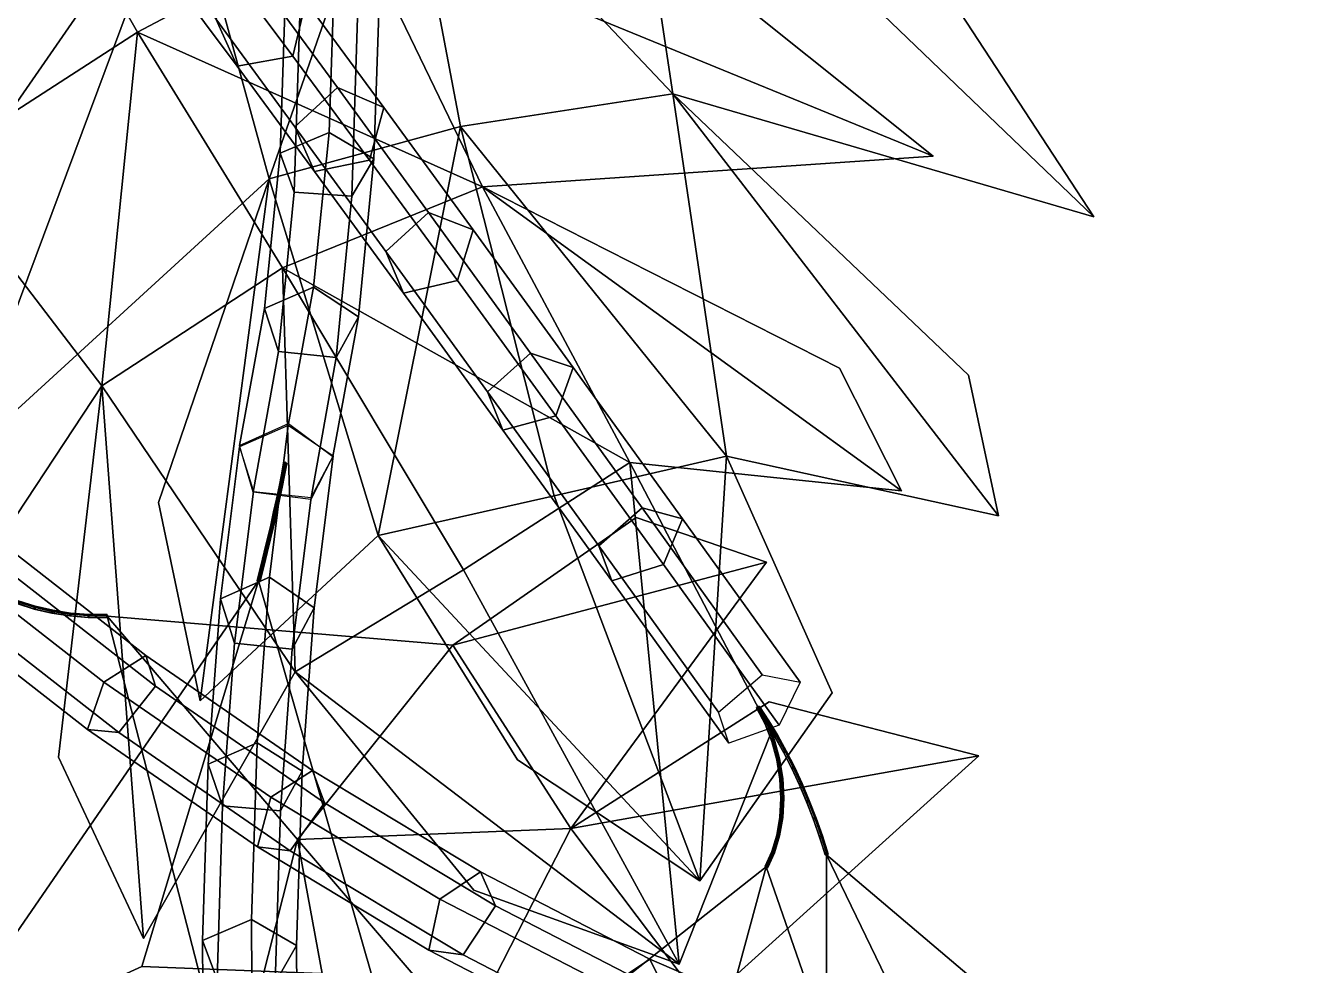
# Model space of a CAD drawing. Header units: metres. Extents: x -349 to 464, y -383 to 362.
# Drawn here: x 351.74 to 382.08, y -159.02 to -136.69 of the extents above; entities that cross this region are included whole.
import ezdxf

# ---------------------------------------------------------------- set-up
doc = ezdxf.new("R2010")
doc.units = ezdxf.units.M

msp = doc.modelspace()

# ---------------------------------------------------------------- linework, layer by layer
at = {"layer": 'Breeder_Leaf', "color": 3}
for points in [[(350.0587, -129.2857, 160.4339), (354.3966, -136.8527, 155.8267), (349.5255, -139.9894, 155.5847)], [(350.0587, -129.2857, 160.4339), (349.5255, -139.9894, 155.5847), (354.3966, -136.8527, 155.8267)], [(359.5154, -134.1429, 156.0018), (354.3966, -136.8527, 155.8267), (350.0587, -129.2857, 160.4339)], [(359.5154, -134.1429, 156.0018), (350.0587, -129.2857, 160.4339), (354.3966, -136.8527, 155.8267)], [(365.9442, -130.5133, 316.8388), (367.1134, -138.3119, 317.3429), (360.6255, -131.4484, 318.9397)], [(365.9442, -130.5133, 316.8388), (360.6255, -131.4484, 318.9397), (367.1134, -138.3119, 317.3429)], [(365.9442, -130.5133, 316.8388), (377.1165, -141.2342, 314.4546), (367.1134, -138.3119, 317.3429)], [(365.9442, -130.5133, 316.8388), (367.1134, -138.3119, 317.3429), (377.1165, -141.2342, 314.4546)], [(365.9442, -130.5133, 316.8388), (372.7312, -134.5191, 314.4859), (377.1165, -141.2342, 314.4546)], [(365.9442, -130.5133, 316.8388), (377.1165, -141.2342, 314.4546), (372.7312, -134.5191, 314.4859)], [(360.6255, -131.4484, 318.9397), (357.5244, -140.3341, 320.4009), (355.4677, -132.8258, 321.2033)], [(360.6255, -131.4484, 318.9397), (355.4677, -132.8258, 321.2033), (357.5244, -140.3341, 320.4009)], [(360.6255, -131.4484, 318.9397), (362.0732, -139.0898, 318.3771), (357.5244, -140.3341, 320.4009)], [(360.6255, -131.4484, 318.9397), (357.5244, -140.3341, 320.4009), (362.0732, -139.0898, 318.3771)], [(367.1134, -138.3119, 317.3429), (362.0732, -139.0898, 318.3771), (360.6255, -131.4484, 318.9397)], [(367.1134, -138.3119, 317.3429), (360.6255, -131.4484, 318.9397), (362.0732, -139.0898, 318.3771)], [(357.5244, -140.3341, 320.4009), (350.1469, -147.077, 324.5957), (355.4677, -132.8258, 321.2033)], [(357.5244, -140.3341, 320.4009), (355.4677, -132.8258, 321.2033), (350.1469, -147.077, 324.5957)], [(350.1469, -147.077, 324.5957), (350.9659, -139.3215, 323.5347), (355.4677, -132.8258, 321.2033)], [(350.1469, -147.077, 324.5957), (355.4677, -132.8258, 321.2033), (350.9659, -139.3215, 323.5347)], [(359.5154, -134.1429, 156.0018), (362.5953, -140.5215, 152.4994), (354.3966, -136.8527, 155.8267)], [(359.5154, -134.1429, 156.0018), (354.3966, -136.8527, 155.8267), (362.5953, -140.5215, 152.4994)], [(359.5154, -134.1429, 156.0018), (373.3011, -139.7937, 151.1577), (362.5953, -140.5215, 152.4994)], [(359.5154, -134.1429, 156.0018), (362.5953, -140.5215, 152.4994), (373.3011, -139.7937, 151.1577)], [(359.5154, -134.1429, 156.0018), (367.3559, -135.0407, 153.685), (373.3011, -139.7937, 151.1577)], [(359.5154, -134.1429, 156.0018), (373.3011, -139.7937, 151.1577), (367.3559, -135.0407, 153.685)], [(354.3966, -136.8527, 155.8267), (353.5486, -145.2516, 151.4167), (349.5255, -139.9894, 155.5847)], [(354.3966, -136.8527, 155.8267), (349.5255, -139.9894, 155.5847), (353.5486, -145.2516, 151.4167)], [(354.3966, -136.8527, 155.8267), (357.8403, -142.4457, 151.624), (353.5486, -145.2516, 151.4167)], [(354.3966, -136.8527, 155.8267), (353.5486, -145.2516, 151.4167), (357.8403, -142.4457, 151.624)], [(362.5953, -140.5215, 152.4994), (357.8403, -142.4457, 151.624), (354.3966, -136.8527, 155.8267)], [(362.5953, -140.5215, 152.4994), (354.3966, -136.8527, 155.8267), (357.8403, -142.4457, 151.624)], [(367.1134, -138.3119, 317.3429), (368.3936, -146.9207, 317.059), (362.0732, -139.0898, 318.3771)], [(367.1134, -138.3119, 317.3429), (362.0732, -139.0898, 318.3771), (368.3936, -146.9207, 317.059)], [(367.1134, -138.3119, 317.3429), (374.8539, -148.3404, 317.7919), (368.3936, -146.9207, 317.059)], [(367.1134, -138.3119, 317.3429), (368.3936, -146.9207, 317.059), (374.8539, -148.3404, 317.7919)], [(367.1134, -138.3119, 317.3429), (374.1411, -144.9996, 317.2148), (374.8539, -148.3404, 317.7919)], [(367.1134, -138.3119, 317.3429), (374.8539, -148.3404, 317.7919), (374.1411, -144.9996, 317.2148)], [(362.0732, -139.0898, 318.3771), (360.1131, -148.8017, 321.0373), (357.5244, -140.3341, 320.4009)], [(362.0732, -139.0898, 318.3771), (357.5244, -140.3341, 320.4009), (360.1131, -148.8017, 321.0373)], [(362.0732, -139.0898, 318.3771), (364.2947, -147.8642, 319.1515), (360.1131, -148.8017, 321.0373)], [(362.0732, -139.0898, 318.3771), (360.1131, -148.8017, 321.0373), (364.2947, -147.8642, 319.1515)], [(368.3936, -146.9207, 317.059), (364.2947, -147.8642, 319.1515), (362.0732, -139.0898, 318.3771)], [(368.3936, -146.9207, 317.059), (362.0732, -139.0898, 318.3771), (364.2947, -147.8642, 319.1515)], [(353.5486, -145.2516, 151.4167), (347.6974, -154.1187, 149.265), (349.5255, -139.9894, 155.5847)], [(353.5486, -145.2516, 151.4167), (349.5255, -139.9894, 155.5847), (347.6974, -154.1187, 149.265)], [(355.8878, -152.7339, 325.4926), (354.896, -148.0217, 324.3474), (357.5244, -140.3341, 320.4009)], [(355.8878, -152.7339, 325.4926), (357.5244, -140.3341, 320.4009), (354.896, -148.0217, 324.3474)], [(360.1131, -148.8017, 321.0373), (355.8878, -152.7339, 325.4926), (357.5244, -140.3341, 320.4009)], [(360.1131, -148.8017, 321.0373), (357.5244, -140.3341, 320.4009), (355.8878, -152.7339, 325.4926)], [(362.5953, -140.5215, 152.4994), (366.0941, -147.0749, 147.956), (357.8403, -142.4457, 151.624)], [(362.5953, -140.5215, 152.4994), (357.8403, -142.4457, 151.624), (366.0941, -147.0749, 147.956)], [(362.5953, -140.5215, 152.4994), (372.55, -147.7432, 149.4269), (366.0941, -147.0749, 147.956)], [(362.5953, -140.5215, 152.4994), (366.0941, -147.0749, 147.956), (372.55, -147.7432, 149.4269)], [(362.5953, -140.5215, 152.4994), (371.0746, -144.8298, 150.5834), (372.55, -147.7432, 149.4269)], [(362.5953, -140.5215, 152.4994), (372.55, -147.7432, 149.4269), (371.0746, -144.8298, 150.5834)], [(357.8403, -142.4457, 151.624), (358.1435, -152.0464, 148.0219), (353.5486, -145.2516, 151.4167)], [(357.8403, -142.4457, 151.624), (353.5486, -145.2516, 151.4167), (358.1435, -152.0464, 148.0219)], [(366.0941, -147.0749, 147.956), (362.1458, -149.6175, 148.0808), (357.8403, -142.4457, 151.624)], [(366.0941, -147.0749, 147.956), (357.8403, -142.4457, 151.624), (362.1458, -149.6175, 148.0808)], [(357.8403, -142.4457, 151.624), (362.1458, -149.6175, 148.0808), (358.1435, -152.0464, 148.0219)], [(357.8403, -142.4457, 151.624), (358.1435, -152.0464, 148.0219), (362.1458, -149.6175, 148.0808)], [(354.5446, -158.3765, 148.3992), (352.5195, -154.0724, 149.768), (353.5486, -145.2516, 151.4167)], [(354.5446, -158.3765, 148.3992), (353.5486, -145.2516, 151.4167), (352.5195, -154.0724, 149.768)], [(358.1435, -152.0464, 148.0219), (354.5446, -158.3765, 148.3992), (353.5486, -145.2516, 151.4167)], [(358.1435, -152.0464, 148.0219), (353.5486, -145.2516, 151.4167), (354.5446, -158.3765, 148.3992)], [(366.0941, -147.0749, 147.956), (367.2715, -158.9894, 147.5241), (362.1458, -149.6175, 148.0808)], [(366.0941, -147.0749, 147.956), (362.1458, -149.6175, 148.0808), (367.2715, -158.9894, 147.5241)], [(368.3936, -146.9207, 317.059), (367.7581, -157.0038, 323.4975), (364.2947, -147.8642, 319.1515)], [(368.3936, -146.9207, 317.059), (364.2947, -147.8642, 319.1515), (367.7581, -157.0038, 323.4975)], [(366.0941, -147.0749, 147.956), (369.4546, -153.4871, 148.6696), (367.2715, -158.9894, 147.5241)], [(366.0941, -147.0749, 147.956), (367.2715, -158.9894, 147.5241), (369.4546, -153.4871, 148.6696)], [(368.3936, -146.9207, 317.059), (370.9022, -152.5457, 320.9299), (367.7581, -157.0038, 323.4975)], [(368.3936, -146.9207, 317.059), (367.7581, -157.0038, 323.4975), (370.9022, -152.5457, 320.9299)], [(364.2947, -147.8642, 319.1515), (367.7581, -157.0038, 323.4975), (360.1131, -148.8017, 321.0373)], [(364.2947, -147.8642, 319.1515), (360.1131, -148.8017, 321.0373), (367.7581, -157.0038, 323.4975)], [(361.8927, -151.4109, 393.6962), (366.2492, -148.3775, 388.8284), (369.3455, -149.4422, 382.9076)], [(361.8927, -151.4109, 393.6962), (369.3455, -149.4422, 382.9076), (366.2492, -148.3775, 388.8284)], [(367.7581, -157.0038, 323.4975), (363.4266, -154.1304, 323.395), (360.1131, -148.8017, 321.0373)], [(367.7581, -157.0038, 323.4975), (360.1131, -148.8017, 321.0373), (363.4266, -154.1304, 323.395)], [(361.8927, -151.4109, 393.6962), (369.3455, -149.4422, 382.9076), (364.6937, -155.7612, 385.8915)], [(361.8927, -151.4109, 393.6962), (364.6937, -155.7612, 385.8915), (369.3455, -149.4422, 382.9076)], [(362.1458, -149.6175, 148.0808), (367.2715, -158.9894, 147.5241), (358.1435, -152.0464, 148.0219)], [(362.1458, -149.6175, 148.0808), (358.1435, -152.0464, 148.0219), (367.2715, -158.9894, 147.5241)], [(357.2766, -149.8851, 290.372), (354.4991, -159.0443, 282.0189), (349.3511, -161.3865, 285.3964)], [(357.2766, -149.8851, 290.372), (349.3511, -161.3865, 285.3964), (354.4991, -159.0443, 282.0189)], [(359.9631, -159.2577, 279.201), (354.4991, -159.0443, 282.0189), (357.2766, -149.8851, 290.372)], [(359.9631, -159.2577, 279.201), (357.2766, -149.8851, 290.372), (354.4991, -159.0443, 282.0189)], [(361.8927, -151.4109, 393.6962), (358.2028, -156.0275, 395.4028), (353.6752, -150.7187, 406.0188)], [(361.8927, -151.4109, 393.6962), (353.6752, -150.7187, 406.0188), (358.2028, -156.0275, 395.4028)], [(353.6752, -150.7187, 406.0188), (358.2028, -156.0275, 395.4028), (356.6429, -162.1953, 397.1117)], [(353.6752, -150.7187, 406.0188), (356.6429, -162.1953, 397.1117), (358.2028, -156.0275, 395.4028)], [(361.8927, -151.4109, 393.6962), (364.6937, -155.7612, 385.8915), (358.2028, -156.0275, 395.4028)], [(361.8927, -151.4109, 393.6962), (358.2028, -156.0275, 395.4028), (364.6937, -155.7612, 385.8915)], [(367.2715, -158.9894, 147.5241), (362.3933, -157.2285, 147.8862), (358.1435, -152.0464, 148.0219)], [(367.2715, -158.9894, 147.5241), (358.1435, -152.0464, 148.0219), (362.3933, -157.2285, 147.8862)], [(364.6937, -155.7612, 385.8915), (369.4044, -152.7548, 379.8568), (374.3899, -154.0391, 373.707)], [(364.6937, -155.7612, 385.8915), (374.3899, -154.0391, 373.707), (369.4044, -152.7548, 379.8568)], [(364.6937, -155.7612, 385.8915), (374.3899, -154.0391, 373.707), (367.8481, -159.9431, 379.9754)], [(364.6937, -155.7612, 385.8915), (367.8481, -159.9431, 379.9754), (374.3899, -154.0391, 373.707)], [(364.6937, -155.7612, 385.8915), (362.1851, -160.6739, 387.6661), (358.2028, -156.0275, 395.4028)], [(364.6937, -155.7612, 385.8915), (358.2028, -156.0275, 395.4028), (362.1851, -160.6739, 387.6661)], [(364.6937, -155.7612, 385.8915), (367.8481, -159.9431, 379.9754), (362.1851, -160.6739, 387.6661)], [(364.6937, -155.7612, 385.8915), (362.1851, -160.6739, 387.6661), (367.8481, -159.9431, 379.9754)], [(358.2028, -156.0275, 395.4028), (360.0079, -165.8353, 389.1644), (356.6429, -162.1953, 397.1117)], [(358.2028, -156.0275, 395.4028), (356.6429, -162.1953, 397.1117), (360.0079, -165.8353, 389.1644)], [(358.2028, -156.0275, 395.4028), (362.1851, -160.6739, 387.6661), (360.0079, -165.8353, 389.1644)], [(358.2028, -156.0275, 395.4028), (360.0079, -165.8353, 389.1644), (362.1851, -160.6739, 387.6661)], [(370.7701, -156.3867, 79.3538), (376.2766, -167.783, 78.2653), (370.7577, -171.2141, 79.3443)], [(370.7701, -156.3867, 79.3538), (370.7577, -171.2141, 79.3443), (376.2766, -167.783, 78.2653)], [(382.0763, -165.979, 79.2399), (376.2766, -167.783, 78.2653), (370.7701, -156.3867, 79.3538)], [(382.0763, -165.979, 79.2399), (370.7701, -156.3867, 79.3538), (376.2766, -167.783, 78.2653)], [(369.3385, -156.6779, 81.3056), (366.9721, -165.3768, 90.2562), (360.7792, -163.4217, 91.3612)], [(369.3385, -156.6779, 81.3056), (360.7792, -163.4217, 91.3612), (366.9721, -165.3768, 90.2562)], [(372.8115, -166.6852, 91.681), (366.9721, -165.3768, 90.2562), (369.3385, -156.6779, 81.3056)], [(372.8115, -166.6852, 91.681), (369.3385, -156.6779, 81.3056), (366.9721, -165.3768, 90.2562)]]:
    msp.add_3dface(points, dxfattribs=at)
at = {"layer": 'Breeder_Petiole', "color": 3}
for points in [[(356.8416, -134.0313, 106.0508), (358.401, -136.124, 100.9858), (358.0885, -137.4191, 101.4253), (356.551, -135.3598, 106.395)], [(355.2111, -135.5717, 106.1443), (356.7652, -137.6562, 101.1157), (356.2581, -136.5334, 100.495), (354.6723, -134.4006, 105.6531)], [(357.9218, -135.6364, 305.9472), (357.7849, -139.7222, 302.0772), (358.9511, -139.236, 301.5233), (359.0899, -135.1695, 305.3808)], [(359.0899, -135.1695, 305.3808), (358.9511, -139.236, 301.5233), (360.0161, -139.8571, 302.1424), (360.1529, -135.6959, 306.0852)], [(356.551, -135.3598, 106.395), (358.0885, -137.4191, 101.4253), (356.7652, -137.6562, 101.1157), (355.2111, -135.5717, 106.1443)], [(356.2581, -136.5334, 100.495), (358.1399, -139.0956, 95.6407), (359.1496, -138.161, 95.5394), (357.2632, -135.5918, 100.4152)], [(357.2632, -135.5918, 100.4152), (359.1496, -138.161, 95.5394), (360.251, -138.6385, 96.2192), (358.401, -136.124, 100.9858)], [(358.252, -136.4556, 307.0069), (358.1183, -140.6483, 303.0439), (357.7849, -139.7222, 302.0772), (357.9218, -135.6364, 305.9472)], [(360.1529, -135.6959, 306.0852), (360.0161, -139.8571, 302.1424), (359.4936, -140.7431, 303.0964), (359.6272, -136.5027, 307.1053)], [(358.401, -136.124, 100.9858), (360.251, -138.6385, 96.2192), (359.9111, -139.8922, 96.7492), (358.0885, -137.4191, 101.4253)], [(359.6272, -136.5027, 307.1053), (359.4936, -140.7431, 303.0964), (358.1183, -140.6483, 303.0439), (358.252, -136.4556, 307.0069)], [(356.7652, -137.6562, 101.1157), (358.6078, -140.1594, 96.3842), (358.1399, -139.0956, 95.6407), (356.2581, -136.5334, 100.495)], [(358.0885, -137.4191, 101.4253), (359.9111, -139.8922, 96.7492), (358.6078, -140.1594, 96.3842), (356.7652, -137.6562, 101.1157)], [(358.1399, -139.0956, 95.6407), (360.2987, -142.0587, 91.143), (361.3142, -141.1329, 91.02113), (359.1496, -138.161, 95.5394)], [(359.1496, -138.161, 95.5394), (361.3142, -141.1329, 91.02113), (362.3731, -141.5465, 91.8027), (360.251, -138.6385, 96.2192)], [(360.251, -138.6385, 96.2192), (362.3731, -141.5465, 91.8027), (362.0006, -142.7512, 92.4176), (359.9111, -139.8922, 96.7492)], [(357.7849, -139.7222, 302.0772), (357.4184, -143.4122, 297.8418), (358.5836, -142.9079, 297.3022), (358.9511, -139.236, 301.5233)], [(358.6078, -140.1594, 96.3842), (360.7205, -143.0531, 92.00121), (360.2987, -142.0587, 91.143), (358.1399, -139.0956, 95.6407)], [(358.9511, -139.236, 301.5233), (358.5836, -142.9079, 297.3022), (359.6454, -143.6151, 297.8275), (360.0161, -139.8571, 302.1424)], [(358.1183, -140.6483, 303.0439), (357.7491, -144.4358, 298.7056), (357.4184, -143.4122, 297.8418), (357.7849, -139.7222, 302.0772)], [(359.9111, -139.8922, 96.7492), (362.0006, -142.7512, 92.4176), (360.7205, -143.0531, 92.00121), (358.6078, -140.1594, 96.3842)], [(360.0161, -139.8571, 302.1424), (359.6454, -143.6151, 297.8275), (359.1218, -144.5737, 298.7079), (359.4936, -140.7431, 303.0964)], [(359.4936, -140.7431, 303.0964), (359.1218, -144.5737, 298.7079), (357.7491, -144.4358, 298.7056), (358.1183, -140.6483, 303.0439)], [(360.2987, -142.0587, 91.143), (362.7125, -145.3895, 87.05051), (363.735, -144.4742, 86.9092), (361.3142, -141.1329, 91.02113)], [(361.3142, -141.1329, 91.02113), (363.735, -144.4742, 86.9092), (364.7455, -144.8157, 87.7841), (362.3731, -141.5465, 91.8027)], [(362.3731, -141.5465, 91.8027), (364.7455, -144.8157, 87.7841), (364.3355, -145.9644, 88.4773), (362.0006, -142.7512, 92.4176)], [(360.7205, -143.0531, 92.00121), (363.0815, -146.3053, 88.0141), (362.7125, -145.3895, 87.05051), (360.2987, -142.0587, 91.143)], [(362.0006, -142.7512, 92.4176), (364.3355, -145.9644, 88.4773), (363.0815, -146.3053, 88.0141), (360.7205, -143.0531, 92.00121)], [(357.4184, -143.4122, 297.8418), (356.8248, -146.6669, 293.2873), (357.9899, -146.1459, 292.7636), (358.5836, -142.9079, 297.3022)], [(358.5836, -142.9079, 297.3022), (357.9899, -146.1459, 292.7636), (359.0432, -146.9296, 293.1873), (359.6454, -143.6151, 297.8275)], [(357.7491, -144.4358, 298.7056), (357.1471, -147.7775, 294.0395), (356.8248, -146.6669, 293.2873), (357.4184, -143.4122, 297.8418)], [(359.6454, -143.6151, 297.8275), (359.0432, -146.9296, 293.1873), (358.5144, -147.9533, 293.9878), (359.1218, -144.5737, 298.7079)], [(359.1218, -144.5737, 298.7079), (358.5144, -147.9533, 293.9878), (357.1471, -147.7775, 294.0395), (357.7491, -144.4358, 298.7056)], [(362.7125, -145.3895, 87.05051), (365.3564, -149.0512, 83.4074), (366.3869, -148.1479, 83.2481), (363.735, -144.4742, 86.9092)], [(363.735, -144.4742, 86.9092), (366.3869, -148.1479, 83.2481), (367.3438, -148.4097, 84.2068), (364.7455, -144.8157, 87.7841)], [(364.7455, -144.8157, 87.7841), (367.3438, -148.4097, 84.2068), (366.892, -149.496, 84.9709), (364.3355, -145.9644, 88.4773)], [(363.0815, -146.3053, 88.0141), (365.6667, -149.8796, 84.466), (365.3564, -149.0512, 83.4074), (362.7125, -145.3895, 87.05051)], [(356.8189, -146.7028, 293.2424), (356.3731, -150.3075, 288.8289), (357.536, -149.7945, 288.2924), (357.9818, -146.1898, 292.706)], [(357.9818, -146.1898, 292.706), (357.536, -149.7945, 288.2924), (358.5981, -150.526, 288.7825), (359.0439, -146.9213, 293.196)], [(364.3355, -145.9644, 88.4773), (366.892, -149.496, 84.9709), (365.6667, -149.8796, 84.466), (363.0815, -146.3053, 88.0141)], [(357.1515, -147.7561, 294.069), (356.7056, -151.3608, 289.6555), (356.3731, -150.3075, 288.8289), (356.8189, -146.7028, 293.2424)], [(357.8712, -147.0817, 293.4481), (357.818, -147.3608, 293.0761), (357.8577, -147.3436, 293.0575), (357.9111, -147.0643, 293.4293)], [(357.8823, -147.1193, 293.4747), (357.8291, -147.3981, 293.1026), (357.818, -147.3608, 293.0761), (357.8712, -147.0817, 293.4481)], [(357.9293, -147.1255, 293.4726), (357.8757, -147.4043, 293.1005), (357.8291, -147.3981, 293.1026), (357.8823, -147.1193, 293.4747)], [(357.9111, -147.0643, 293.4293), (357.8577, -147.3436, 293.0575), (357.8936, -147.3701, 293.0723), (357.9474, -147.091, 293.4442)], [(357.9474, -147.091, 293.4442), (357.8936, -147.3701, 293.0723), (357.8757, -147.4043, 293.1005), (357.9293, -147.1255, 293.4726)], [(359.0439, -146.9213, 293.196), (358.5981, -150.526, 288.7825), (358.0772, -151.5085, 289.6376), (358.523, -147.9039, 294.0512)], [(357.818, -147.3608, 293.0761), (357.7606, -147.648, 292.7111), (357.7998, -147.6315, 292.6919), (357.8577, -147.3436, 293.0575)], [(357.8291, -147.3981, 293.1026), (357.7717, -147.6845, 292.7381), (357.7606, -147.648, 292.7111), (357.818, -147.3608, 293.0761)], [(357.8757, -147.4043, 293.1005), (357.8179, -147.6909, 292.7357), (357.7717, -147.6845, 292.7381), (357.8291, -147.3981, 293.1026)], [(357.8577, -147.3436, 293.0575), (357.7998, -147.6315, 292.6919), (357.8356, -147.6576, 292.7068), (357.8936, -147.3701, 293.0723)], [(357.8936, -147.3701, 293.0723), (357.8356, -147.6576, 292.7068), (357.8179, -147.6909, 292.7357), (357.8757, -147.4043, 293.1005)], [(357.7606, -147.648, 292.7111), (357.6989, -147.9432, 292.3532), (357.7377, -147.9274, 292.3334), (357.7998, -147.6315, 292.6919)], [(357.7717, -147.6845, 292.7381), (357.7101, -147.9789, 292.3806), (357.6989, -147.9432, 292.3532), (357.7606, -147.648, 292.7111)], [(357.8179, -147.6909, 292.7357), (357.7559, -147.9854, 292.3781), (357.7101, -147.9789, 292.3806), (357.7717, -147.6845, 292.7381)], [(357.7998, -147.6315, 292.6919), (357.7377, -147.9274, 292.3334), (357.7733, -147.9531, 292.3484), (357.8356, -147.6576, 292.7068)], [(357.8356, -147.6576, 292.7068), (357.7733, -147.9531, 292.3484), (357.7559, -147.9854, 292.3781), (357.8179, -147.6909, 292.7357)], [(358.523, -147.9039, 294.0512), (358.0772, -151.5085, 289.6376), (356.7056, -151.3608, 289.6555), (357.1515, -147.7561, 294.069)], [(357.6989, -147.9432, 292.3532), (357.633, -148.2462, 292.0026), (357.6714, -148.2311, 291.9822), (357.7377, -147.9274, 292.3334)], [(357.7101, -147.9789, 292.3806), (357.6442, -148.281, 292.0305), (357.633, -148.2462, 292.0026), (357.6989, -147.9432, 292.3532)], [(357.7559, -147.9854, 292.3781), (357.6897, -148.2877, 292.0277), (357.6442, -148.281, 292.0305), (357.7101, -147.9789, 292.3806)], [(357.7377, -147.9274, 292.3334), (357.6714, -148.2311, 291.9822), (357.7067, -148.2564, 291.9974), (357.7733, -147.9531, 292.3484)], [(357.7733, -147.9531, 292.3484), (357.7067, -148.2564, 291.9974), (357.6897, -148.2877, 292.0277), (357.7559, -147.9854, 292.3781)], [(357.633, -148.2462, 292.0026), (357.563, -148.5568, 291.6595), (357.6009, -148.5424, 291.6387), (357.6714, -148.2311, 291.9822)], [(357.6442, -148.281, 292.0305), (357.5742, -148.5907, 291.6879), (357.563, -148.5568, 291.6595), (357.633, -148.2462, 292.0026)], [(357.6897, -148.2877, 292.0277), (357.6192, -148.5976, 291.6849), (357.5742, -148.5907, 291.6879), (357.6442, -148.281, 292.0305)], [(357.6714, -148.2311, 291.9822), (357.6009, -148.5424, 291.6387), (357.636, -148.5673, 291.654), (357.7067, -148.2564, 291.9974)], [(357.7067, -148.2564, 291.9974), (357.636, -148.5673, 291.654), (357.6192, -148.5976, 291.6849), (357.6897, -148.2877, 292.0277)], [(365.3564, -149.0512, 83.4074), (368.2031, -153.0031, 80.2533), (369.2427, -152.1134, 80.07771), (366.3869, -148.1479, 83.2481)], [(366.3869, -148.1479, 83.2481), (369.2427, -152.1134, 80.07771), (370.1413, -152.2887, 81.1097), (367.3438, -148.4097, 84.2068)], [(349.6492, -149.2058, 406.6939), (353.6004, -152.2854, 403.9415), (354.5938, -151.6541, 404.6611), (350.6426, -148.5744, 407.4135)], [(350.6426, -148.5744, 407.4135), (354.5938, -151.6541, 404.6611), (354.826, -152.3826, 405.8094), (350.8748, -149.3029, 408.5619)], [(357.563, -148.5568, 291.6595), (357.4888, -148.8748, 291.3242), (357.5263, -148.8611, 291.3029), (357.6009, -148.5424, 291.6387)], [(357.5742, -148.5907, 291.6879), (357.5001, -148.9079, 291.353), (357.4888, -148.8748, 291.3242), (357.563, -148.5568, 291.6595)], [(357.6192, -148.5976, 291.6849), (357.5447, -148.9149, 291.3498), (357.5001, -148.9079, 291.353), (357.5742, -148.5907, 291.6879)], [(357.6009, -148.5424, 291.6387), (357.5263, -148.8611, 291.3029), (357.5612, -148.8856, 291.3183), (357.636, -148.5673, 291.654)], [(357.636, -148.5673, 291.654), (357.5612, -148.8856, 291.3183), (357.5447, -148.9149, 291.3498), (357.6192, -148.5976, 291.6849)], [(367.3438, -148.4097, 84.2068), (370.1413, -152.2887, 81.1097), (369.6436, -153.307, 81.9364), (366.892, -149.496, 84.9709)], [(357.4888, -148.8748, 291.3242), (357.4105, -149.2, 290.9968), (357.4476, -149.187, 290.975), (357.5263, -148.8611, 291.3029)], [(357.5001, -148.9079, 291.353), (357.4218, -149.2322, 291.026), (357.4105, -149.2, 290.9968), (357.4888, -148.8748, 291.3242)], [(357.5447, -148.9149, 291.3498), (357.4661, -149.2394, 291.0226), (357.4218, -149.2322, 291.026), (357.5001, -148.9079, 291.353)], [(357.5263, -148.8611, 291.3029), (357.4476, -149.187, 290.975), (357.4822, -149.2111, 290.9906), (357.5612, -148.8856, 291.3183)], [(357.5612, -148.8856, 291.3183), (357.4822, -149.2111, 290.9906), (357.4661, -149.2394, 291.0226), (357.5447, -148.9149, 291.3498)], [(349.2582, -150.3304, 407.3908), (353.2094, -153.41, 404.6383), (353.6004, -152.2854, 403.9415), (349.6492, -149.2058, 406.6939)], [(357.4105, -149.2, 290.9968), (357.3282, -149.5322, 290.6776), (357.3649, -149.52, 290.6553), (357.4476, -149.187, 290.975)], [(357.4218, -149.2322, 291.026), (357.3396, -149.5636, 290.7072), (357.3282, -149.5322, 290.6776), (357.4105, -149.2, 290.9968)], [(357.4661, -149.2394, 291.0226), (357.3835, -149.571, 290.7036), (357.3396, -149.5636, 290.7072), (357.4218, -149.2322, 291.026)], [(357.4476, -149.187, 290.975), (357.3649, -149.52, 290.6553), (357.3993, -149.5436, 290.671), (357.4822, -149.2111, 290.9906)], [(357.4822, -149.2111, 290.9906), (357.3993, -149.5436, 290.671), (357.3835, -149.571, 290.7036), (357.4661, -149.2394, 291.0226)], [(365.6667, -149.8796, 84.466), (368.4495, -153.7365, 81.3955), (368.2031, -153.0031, 80.2533), (365.3564, -149.0512, 83.4074)], [(350.8748, -149.3029, 408.5619), (354.826, -152.3826, 405.8094), (353.9574, -153.4842, 405.7951), (350.0062, -150.4045, 408.5476)], [(357.3282, -149.5322, 290.6776), (357.2416, -149.8712, 290.3666), (357.2781, -149.8596, 290.3438), (357.3649, -149.52, 290.6553)], [(357.3396, -149.5636, 290.7072), (357.2532, -149.9019, 290.3969), (357.2416, -149.8712, 290.3666), (357.3282, -149.5322, 290.6776)], [(357.3835, -149.571, 290.7036), (357.297, -149.9095, 290.393), (357.2532, -149.9019, 290.3969), (357.3396, -149.5636, 290.7072)], [(357.3649, -149.52, 290.6553), (357.2781, -149.8596, 290.3438), (357.3126, -149.883, 290.3597), (357.3993, -149.5436, 290.671)], [(357.3993, -149.5436, 290.671), (357.3126, -149.883, 290.3597), (357.297, -149.9095, 290.393), (357.3835, -149.571, 290.7036)], [(366.892, -149.496, 84.9709), (369.6436, -153.307, 81.9364), (368.4495, -153.7365, 81.3955), (365.6667, -149.8796, 84.466)], [(356.3731, -150.3075, 288.8289), (356.0795, -154.2323, 284.6045), (357.2406, -153.7282, 284.0557), (357.536, -149.7945, 288.2924)], [(357.536, -149.7945, 288.2924), (357.2406, -153.7282, 284.0557), (358.3092, -154.403, 284.6088), (358.5981, -150.526, 288.7825)], [(350.0062, -150.4045, 408.5476), (353.9574, -153.4842, 405.7951), (353.2094, -153.41, 404.6383), (349.2582, -150.3304, 407.3908)], [(351.5337, -150.4206, 406.9033), (351.942, -150.5517, 406.7091), (351.9465, -150.5102, 406.6905), (351.5406, -150.3796, 406.8834)], [(351.5545, -150.4203, 406.9443), (351.9618, -150.5511, 406.7503), (351.942, -150.5517, 406.7091), (351.5337, -150.4206, 406.9033)], [(351.5406, -150.3796, 406.8834), (351.9465, -150.5102, 406.6905), (351.9691, -150.4837, 406.72), (351.5656, -150.3537, 406.912)], [(351.5745, -150.3784, 406.9498), (351.9788, -150.5085, 406.7571), (351.9618, -150.5511, 406.7503), (351.5545, -150.4203, 406.9443)], [(351.5656, -150.3537, 406.912), (351.9691, -150.4837, 406.72), (351.9788, -150.5085, 406.7571), (351.5745, -150.3784, 406.9498)], [(356.7056, -151.3608, 289.6555), (356.4198, -155.2234, 285.5018), (356.0795, -154.2323, 284.6045), (356.3731, -150.3075, 288.8289)], [(351.942, -150.5517, 406.7091), (352.3619, -150.6507, 406.5206), (352.364, -150.6089, 406.5032), (351.9465, -150.5102, 406.6905)], [(351.9618, -150.5511, 406.7503), (352.3806, -150.6499, 406.5618), (352.3619, -150.6507, 406.5206), (351.942, -150.5517, 406.7091)], [(351.9465, -150.5102, 406.6905), (352.364, -150.6089, 406.5032), (352.384, -150.5818, 406.5336), (351.9691, -150.4837, 406.72)], [(351.9788, -150.5085, 406.7571), (352.3945, -150.6067, 406.57), (352.3806, -150.6499, 406.5618), (351.9618, -150.5511, 406.7503)], [(351.9691, -150.4837, 406.72), (352.384, -150.5818, 406.5336), (352.3945, -150.6067, 406.57), (351.9788, -150.5085, 406.7571)], [(352.3619, -150.6507, 406.5206), (352.791, -150.7169, 406.3387), (352.7906, -150.6749, 406.3225), (352.364, -150.6089, 406.5032)], [(352.3806, -150.6499, 406.5618), (352.8087, -150.7159, 406.38), (352.791, -150.7169, 406.3387), (352.3619, -150.6507, 406.5206)], [(352.364, -150.6089, 406.5032), (352.7906, -150.6749, 406.3225), (352.8081, -150.6476, 406.3537), (352.384, -150.5818, 406.5336)], [(352.3945, -150.6067, 406.57), (352.8194, -150.6725, 406.3894), (352.8087, -150.7159, 406.38), (352.3806, -150.6499, 406.5618)], [(352.384, -150.5818, 406.5336), (352.8081, -150.6476, 406.3537), (352.8194, -150.6725, 406.3894), (352.3945, -150.6067, 406.57)], [(352.7906, -150.6749, 406.3225), (353.2242, -150.7081, 406.1494), (353.2391, -150.6808, 406.1814), (352.8081, -150.6476, 406.3537)], [(352.791, -150.7169, 406.3387), (353.2271, -150.75, 406.1645), (353.2242, -150.7081, 406.1494), (352.7906, -150.6749, 406.3225)], [(352.8087, -150.7159, 406.38), (353.2437, -150.7489, 406.2058), (353.2271, -150.75, 406.1645), (352.791, -150.7169, 406.3387)], [(352.8081, -150.6476, 406.3537), (353.2391, -150.6808, 406.1814), (353.2513, -150.7055, 406.2164), (352.8194, -150.6725, 406.3894)], [(352.8194, -150.6725, 406.3894), (353.2513, -150.7055, 406.2164), (353.2437, -150.7489, 406.2058), (352.8087, -150.7159, 406.38)], [(353.2242, -150.7081, 406.1494), (353.6623, -150.7081, 405.9846), (353.6747, -150.6807, 406.0175), (353.2391, -150.6808, 406.1814)], [(353.2271, -150.75, 406.1645), (353.6676, -150.7501, 405.9987), (353.6623, -150.7081, 405.9846), (353.2242, -150.7081, 406.1494)], [(353.2437, -150.7489, 406.2058), (353.6833, -150.749, 406.0404), (353.6676, -150.7501, 405.9987), (353.2271, -150.75, 406.1645)], [(353.2391, -150.6808, 406.1814), (353.6747, -150.6807, 406.0175), (353.6877, -150.7055, 406.0522), (353.2513, -150.7055, 406.2164)], [(353.2513, -150.7055, 406.2164), (353.6877, -150.7055, 406.0522), (353.6833, -150.749, 406.0404), (353.2437, -150.7489, 406.2058)], [(358.5981, -150.526, 288.7825), (358.3092, -154.403, 284.6088), (357.7943, -155.341, 285.5161), (358.0772, -151.5085, 289.6376)], [(358.0772, -151.5085, 289.6376), (357.7943, -155.341, 285.5161), (356.4198, -155.2234, 285.5018), (356.7056, -151.3608, 289.6555)], [(353.6004, -152.2854, 403.9415), (357.5699, -155.0236, 400.9817), (358.5528, -154.3833, 401.7078), (354.5938, -151.6541, 404.6611)], [(354.5938, -151.6541, 404.6611), (358.5528, -154.3833, 401.7078), (358.8453, -155.1542, 402.8139), (354.826, -152.3826, 405.8094)], [(353.2094, -153.41, 404.6383), (357.2458, -156.1962, 401.6323), (357.5699, -155.0236, 400.9817), (353.6004, -152.2854, 403.9415)], [(354.826, -152.3826, 405.8094), (358.8453, -155.1542, 402.8139), (358.0254, -156.2915, 402.7665), (353.9574, -153.4842, 405.7951)], [(369.1077, -152.8932, 80.9332), (369.3294, -153.2282, 80.693), (369.3658, -153.1991, 80.686), (369.1444, -152.8639, 80.9262)], [(369.1077, -152.8932, 80.9332), (369.306, -153.2653, 80.73), (369.3445, -153.2397, 80.7208), (369.1465, -152.8675, 80.924)], [(369.1132, -152.9135, 80.9757), (369.3114, -153.2854, 80.7722), (369.306, -153.2653, 80.73), (369.1077, -152.8932, 80.9332)], [(369.1153, -152.9171, 80.9735), (369.3369, -153.2519, 80.733), (369.3294, -153.2282, 80.693), (369.1077, -152.8932, 80.9332)], [(369.1554, -152.9006, 80.9931), (369.3533, -153.2726, 80.7895), (369.3114, -153.2854, 80.7722), (369.1132, -152.9135, 80.9757)], [(369.1444, -152.8639, 80.9262), (369.3658, -153.1991, 80.686), (369.3961, -153.2046, 80.7216), (369.175, -152.8694, 80.9621)], [(369.1465, -152.8675, 80.924), (369.3445, -153.2397, 80.7208), (369.3741, -153.2439, 80.7573), (369.1763, -152.8717, 80.9606)], [(369.1763, -152.8717, 80.9606), (369.3741, -153.2439, 80.7573), (369.3533, -153.2726, 80.7895), (369.1554, -152.9006, 80.9931)], [(369.175, -152.8694, 80.9621), (369.3961, -153.2046, 80.7216), (369.378, -153.2377, 80.7511), (369.1567, -152.9028, 80.9917)], [(369.1567, -152.9028, 80.9917), (369.378, -153.2377, 80.7511), (369.3369, -153.2519, 80.733), (369.1153, -152.9171, 80.9735)], [(369.3294, -153.2282, 80.693), (369.5421, -153.5787, 80.4672), (369.579, -153.5512, 80.4593), (369.3658, -153.1991, 80.686)], [(369.3658, -153.1991, 80.686), (369.579, -153.5512, 80.4593), (369.6088, -153.5561, 80.495), (369.3961, -153.2046, 80.7216)], [(369.3961, -153.2046, 80.7216), (369.6088, -153.5561, 80.495), (369.5898, -153.5873, 80.5254), (369.378, -153.2377, 80.7511)], [(353.9574, -153.4842, 405.7951), (358.0254, -156.2915, 402.7665), (357.2458, -156.1962, 401.6323), (353.2094, -153.41, 404.6383)], [(369.306, -153.2653, 80.73), (369.4667, -153.6798, 80.5837), (369.5074, -153.66, 80.5722), (369.3445, -153.2397, 80.7208)], [(369.3114, -153.2854, 80.7722), (369.4696, -153.6944, 80.6281), (369.4667, -153.6798, 80.5837), (369.306, -153.2653, 80.73)], [(369.3533, -153.2726, 80.7895), (369.5121, -153.6836, 80.6443), (369.4696, -153.6944, 80.6281), (369.3114, -153.2854, 80.7722)], [(369.3369, -153.2519, 80.733), (369.5486, -153.6008, 80.5078), (369.5421, -153.5787, 80.4672), (369.3294, -153.2282, 80.693)], [(369.378, -153.2377, 80.7511), (369.5898, -153.5873, 80.5254), (369.5486, -153.6008, 80.5078), (369.3369, -153.2519, 80.733)], [(369.3445, -153.2397, 80.7208), (369.5074, -153.66, 80.5722), (369.5358, -153.6621, 80.6092), (369.3741, -153.2439, 80.7573)], [(369.3741, -153.2439, 80.7573), (369.5358, -153.6621, 80.6092), (369.5121, -153.6836, 80.6443), (369.3533, -153.2726, 80.7895)], [(356.0795, -154.2323, 284.6045), (355.946, -158.4223, 280.6343), (357.1055, -157.9278, 280.0738), (357.2406, -153.7282, 284.0557)], [(357.2406, -153.7282, 284.0557), (357.1055, -157.9278, 280.0738), (358.1783, -158.542, 280.6863), (358.3092, -154.403, 284.6088)], [(369.4667, -153.6798, 80.5837), (369.5851, -154.1246, 80.4987), (369.6274, -154.1108, 80.4856), (369.5074, -153.66, 80.5722)], [(369.4696, -153.6944, 80.6281), (369.586, -154.1331, 80.5442), (369.5851, -154.1246, 80.4987), (369.4667, -153.6798, 80.5837)], [(369.5121, -153.6836, 80.6443), (369.6289, -154.1246, 80.5597), (369.586, -154.1331, 80.5442), (369.4696, -153.6944, 80.6281)], [(369.5074, -153.66, 80.5722), (369.6274, -154.1108, 80.4856), (369.6549, -154.1107, 80.5229), (369.5358, -153.6621, 80.6092)], [(369.5358, -153.6621, 80.6092), (369.6549, -154.1107, 80.5229), (369.6289, -154.1246, 80.5597), (369.5121, -153.6836, 80.6443)], [(369.5421, -153.5787, 80.4672), (369.7453, -153.9438, 80.2563), (369.7828, -153.9179, 80.2476), (369.579, -153.5512, 80.4593)], [(369.5486, -153.6008, 80.5078), (369.751, -153.9644, 80.2975), (369.7453, -153.9438, 80.2563), (369.5421, -153.5787, 80.4672)], [(369.5898, -153.5873, 80.5254), (369.7921, -153.9514, 80.3146), (369.751, -153.9644, 80.2975), (369.5486, -153.6008, 80.5078)], [(369.579, -153.5512, 80.4593), (369.7828, -153.9179, 80.2476), (369.812, -153.9223, 80.2834), (369.6088, -153.5561, 80.495)], [(369.6088, -153.5561, 80.495), (369.812, -153.9223, 80.2834), (369.7921, -153.9514, 80.3146), (369.5898, -153.5873, 80.5254)], [(369.5851, -154.1246, 80.4987), (369.6577, -154.5865, 80.4773), (369.701, -154.579, 80.4635), (369.6274, -154.1108, 80.4856)], [(369.6274, -154.1108, 80.4856), (369.701, -154.579, 80.4635), (369.7278, -154.5766, 80.5009), (369.6549, -154.1107, 80.5229)], [(369.6549, -154.1107, 80.5229), (369.7278, -154.5766, 80.5009), (369.7003, -154.5826, 80.5383), (369.6289, -154.1246, 80.5597)], [(369.7453, -153.9438, 80.2563), (369.9385, -154.3226, 80.06097), (369.9765, -154.2984, 80.05157), (369.7828, -153.9179, 80.2476)], [(369.751, -153.9644, 80.2975), (369.9434, -154.3416, 80.1026), (369.9385, -154.3226, 80.06097), (369.7453, -153.9438, 80.2563)], [(369.7921, -153.9514, 80.3146), (369.9845, -154.3293, 80.1193), (369.9434, -154.3416, 80.1026), (369.751, -153.9644, 80.2975)], [(369.7828, -153.9179, 80.2476), (369.9765, -154.2984, 80.05157), (370.0053, -154.3022, 80.08732), (369.812, -153.9223, 80.2834)], [(369.812, -153.9223, 80.2834), (370.0053, -154.3022, 80.08732), (369.9845, -154.3293, 80.1193), (369.7921, -153.9514, 80.3146)], [(356.4198, -155.2234, 285.5018), (356.2913, -159.3466, 281.5984), (355.946, -158.4223, 280.6343), (356.0795, -154.2323, 284.6045)], [(357.5699, -155.0236, 400.9817), (361.5787, -157.439, 397.802), (362.5508, -156.7905, 398.5353), (358.5528, -154.3833, 401.7078)], [(358.3092, -154.403, 284.6088), (358.1783, -158.542, 280.6863), (357.6675, -159.432, 281.6428), (357.7943, -155.341, 285.5161)], [(358.5528, -154.3833, 401.7078), (362.5508, -156.7905, 398.5353), (362.9044, -157.5989, 399.5958), (358.8453, -155.1542, 402.8139)], [(369.586, -154.1331, 80.5442), (369.6573, -154.5887, 80.5232), (369.6577, -154.5865, 80.4773), (369.5851, -154.1246, 80.4987)], [(369.6289, -154.1246, 80.5597), (369.7003, -154.5826, 80.5383), (369.6573, -154.5887, 80.5232), (369.586, -154.1331, 80.5442)], [(369.9385, -154.3226, 80.06097), (370.1214, -154.7144, 79.8815), (370.1598, -154.6918, 79.8714), (369.9765, -154.2984, 80.05157)], [(369.9434, -154.3416, 80.1026), (370.1255, -154.7317, 79.9235), (370.1214, -154.7144, 79.8815), (369.9385, -154.3226, 80.06097)], [(369.9845, -154.3293, 80.1193), (370.1665, -154.7201, 79.9398), (370.1255, -154.7317, 79.9235), (369.9434, -154.3416, 80.1026)], [(369.9765, -154.2984, 80.05157), (370.1598, -154.6918, 79.8714), (370.188, -154.6951, 79.9072), (370.0053, -154.3022, 80.08732)], [(370.0053, -154.3022, 80.08732), (370.188, -154.6951, 79.9072), (370.1665, -154.7201, 79.9398), (369.9845, -154.3293, 80.1193)], [(369.7003, -154.5826, 80.5383), (369.7242, -155.0441, 80.5807), (369.6812, -155.0478, 80.5657), (369.6573, -154.5887, 80.5232)], [(369.6573, -154.5887, 80.5232), (369.6812, -155.0478, 80.5657), (369.6823, -155.0519, 80.5202), (369.6577, -154.5865, 80.4773)], [(369.6577, -154.5865, 80.4773), (369.6823, -155.0519, 80.5202), (369.7259, -155.0508, 80.5068), (369.701, -154.579, 80.4635)], [(369.7278, -154.5766, 80.5009), (369.7522, -155.0461, 80.5438), (369.7242, -155.0441, 80.5807), (369.7003, -154.5826, 80.5383)], [(369.701, -154.579, 80.4635), (369.7259, -155.0508, 80.5068), (369.7522, -155.0461, 80.5438), (369.7278, -154.5766, 80.5009)], [(370.1214, -154.7144, 79.8815), (370.2933, -155.118, 79.7184), (370.3322, -155.0972, 79.7078), (370.1598, -154.6918, 79.8714)], [(370.1255, -154.7317, 79.9235), (370.2968, -155.1337, 79.7608), (370.2933, -155.118, 79.7184), (370.1214, -154.7144, 79.8815)], [(370.1665, -154.7201, 79.9398), (370.3377, -155.1227, 79.7767), (370.2968, -155.1337, 79.7608), (370.1255, -154.7317, 79.9235)], [(370.1598, -154.6918, 79.8714), (370.3322, -155.0972, 79.7078), (370.3599, -155.0998, 79.7435), (370.188, -154.6951, 79.9072)], [(370.188, -154.6951, 79.9072), (370.3599, -155.0998, 79.7435), (370.3377, -155.1227, 79.7767), (370.1665, -154.7201, 79.9398)], [(357.2458, -156.1962, 401.6323), (361.3224, -158.6543, 398.4024), (361.5787, -157.439, 397.802), (357.5699, -155.0236, 400.9817)], [(357.7943, -155.341, 285.5161), (357.6675, -159.432, 281.6428), (356.2913, -159.3466, 281.5984), (356.4198, -155.2234, 285.5018)], [(358.8453, -155.1542, 402.8139), (362.9044, -157.5989, 399.5958), (362.1337, -158.7682, 399.5124), (358.0254, -156.2915, 402.7665)], [(369.7242, -155.0441, 80.5807), (369.6999, -155.4955, 80.6857), (369.6572, -155.4968, 80.6704), (369.6812, -155.0478, 80.5657)], [(369.6812, -155.0478, 80.5657), (369.6572, -155.4968, 80.6704), (369.6583, -155.5071, 80.6263), (369.6823, -155.0519, 80.5202)], [(369.6823, -155.0519, 80.5202), (369.6583, -155.5071, 80.6263), (369.7016, -155.5123, 80.6139), (369.7259, -155.0508, 80.5068)], [(369.7522, -155.0461, 80.5438), (369.7277, -155.5052, 80.6503), (369.6999, -155.4955, 80.6857), (369.7242, -155.0441, 80.5807)], [(369.7259, -155.0508, 80.5068), (369.7016, -155.5123, 80.6139), (369.7277, -155.5052, 80.6503), (369.7522, -155.0461, 80.5438)], [(370.2933, -155.118, 79.7184), (370.454, -155.5325, 79.5721), (370.4932, -155.5134, 79.561), (370.3322, -155.0972, 79.7078)], [(370.2968, -155.1337, 79.7608), (370.4568, -155.5465, 79.6147), (370.454, -155.5325, 79.5721), (370.2933, -155.118, 79.7184)], [(370.3377, -155.1227, 79.7767), (370.4977, -155.5362, 79.6304), (370.4568, -155.5465, 79.6147), (370.2968, -155.1337, 79.7608)], [(370.3322, -155.0972, 79.7078), (370.4932, -155.5134, 79.561), (370.5205, -155.5154, 79.5966), (370.3599, -155.0998, 79.7435)], [(370.3599, -155.0998, 79.7435), (370.5205, -155.5154, 79.5966), (370.4977, -155.5362, 79.6304), (370.3377, -155.1227, 79.7767)], [(369.6999, -155.4955, 80.6857), (369.628, -155.9235, 80.8501), (369.5859, -155.9226, 80.8342), (369.6572, -155.4968, 80.6704)], [(369.6572, -155.4968, 80.6704), (369.5859, -155.9226, 80.8342), (369.5863, -155.9388, 80.7923), (369.6583, -155.5071, 80.6263)], [(369.6583, -155.5071, 80.6263), (369.5863, -155.9388, 80.7923), (369.6286, -155.9499, 80.7818), (369.7016, -155.5123, 80.6139)], [(369.7277, -155.5052, 80.6503), (369.6548, -155.9406, 80.8172), (369.628, -155.9235, 80.8501), (369.6999, -155.4955, 80.6857)], [(369.7016, -155.5123, 80.6139), (369.6286, -155.9499, 80.7818), (369.6548, -155.9406, 80.8172), (369.7277, -155.5052, 80.6503)], [(370.454, -155.5325, 79.5721), (370.6031, -155.957, 79.4429), (370.6425, -155.9396, 79.4314), (370.4932, -155.5134, 79.561)], [(370.4568, -155.5465, 79.6147), (370.6052, -155.9693, 79.4858), (370.6031, -155.957, 79.4429), (370.454, -155.5325, 79.5721)], [(370.4977, -155.5362, 79.6304), (370.646, -155.9596, 79.5011), (370.6052, -155.9693, 79.4858), (370.4568, -155.5465, 79.6147)], [(370.4932, -155.5134, 79.561), (370.6425, -155.9396, 79.4314), (370.6694, -155.941, 79.4669), (370.5205, -155.5154, 79.5966)], [(370.5205, -155.5154, 79.5966), (370.6694, -155.941, 79.4669), (370.646, -155.9596, 79.5011), (370.4977, -155.5362, 79.6304)], [(369.5859, -155.9226, 80.8342), (369.4694, -156.3126, 81.05247), (369.4686, -156.3342, 81.01343), (369.5863, -155.9388, 80.7923)], [(369.628, -155.9235, 80.8501), (369.5107, -156.3156, 81.06917), (369.4694, -156.3126, 81.05247), (369.5859, -155.9226, 80.8342)], [(369.6548, -155.9406, 80.8172), (369.5356, -156.3394, 81.03979), (369.5107, -156.3156, 81.06917), (369.628, -155.9235, 80.8501)], [(358.0254, -156.2915, 402.7665), (362.1337, -158.7682, 399.5124), (361.3224, -158.6543, 398.4024), (357.2458, -156.1962, 401.6323)], [(369.5863, -155.9388, 80.7923), (369.4686, -156.3342, 81.01343), (369.5092, -156.3506, 81.00564), (369.6286, -155.9499, 80.7818)], [(369.6286, -155.9499, 80.7818), (369.5092, -156.3506, 81.00564), (369.5356, -156.3394, 81.03979), (369.6548, -155.9406, 80.8172)], [(370.6031, -155.957, 79.4429), (370.7399, -156.3904, 79.331), (370.7798, -156.3746, 79.319), (370.6425, -155.9396, 79.4314)], [(370.6052, -155.9693, 79.4858), (370.7415, -156.401, 79.3743), (370.7399, -156.3904, 79.331), (370.6031, -155.957, 79.4429)], [(370.646, -155.9596, 79.5011), (370.7824, -156.392, 79.3894), (370.7415, -156.401, 79.3743), (370.6052, -155.9693, 79.4858)], [(370.6425, -155.9396, 79.4314), (370.7798, -156.3746, 79.319), (370.8065, -156.3755, 79.3547), (370.6694, -155.941, 79.4669)], [(370.6694, -155.941, 79.4669), (370.8065, -156.3755, 79.3547), (370.7824, -156.392, 79.3894), (370.646, -155.9596, 79.5011)], [(369.4694, -156.3126, 81.05247), (369.3109, -156.6551, 81.3187), (369.3082, -156.6816, 81.2829), (369.4686, -156.3342, 81.01343)], [(369.4686, -156.3342, 81.01343), (369.3082, -156.6816, 81.2829), (369.347, -156.703, 81.2784), (369.5092, -156.3506, 81.00564)], [(369.5107, -156.3156, 81.06917), (369.3515, -156.6599, 81.3366), (369.3109, -156.6551, 81.3187), (369.4694, -156.3126, 81.05247)], [(369.5092, -156.3506, 81.00564), (369.347, -156.703, 81.2784), (369.3741, -156.69, 81.3113), (369.5356, -156.3394, 81.03979)], [(369.5356, -156.3394, 81.03979), (369.3741, -156.69, 81.3113), (369.3515, -156.6599, 81.3366), (369.5107, -156.3156, 81.06917)], [(361.5787, -157.439, 397.802), (365.6072, -159.52, 394.4174), (366.5683, -158.8641, 395.1584), (362.5508, -156.7905, 398.5353)], [(362.5508, -156.7905, 398.5353), (366.5683, -158.8641, 395.1584), (366.9834, -159.7052, 396.1701), (362.9044, -157.5989, 399.5958)], [(361.3224, -158.6543, 398.4024), (365.4192, -160.7726, 394.9641), (365.6072, -159.52, 394.4174), (361.5787, -157.439, 397.802)], [(362.9044, -157.5989, 399.5958), (366.9834, -159.7052, 396.1701), (366.2625, -160.9025, 396.0482), (362.1337, -158.7682, 399.5124)], [(355.946, -158.4223, 280.6343), (355.9735, -162.857, 276.9373), (357.132, -162.373, 276.3657), (357.1055, -157.9278, 280.0738)], [(357.1055, -157.9278, 280.0738), (357.132, -162.373, 276.3657), (358.2066, -162.9228, 277.0336), (358.1783, -158.542, 280.6863)], [(356.2913, -159.3466, 281.5984), (356.3213, -163.7105, 277.9639), (355.9735, -162.857, 276.9373), (355.946, -158.4223, 280.6343)], [(358.1783, -158.542, 280.6863), (358.2066, -162.9228, 277.0336), (357.698, -163.7619, 278.0363), (357.6675, -159.432, 281.6428)], [(362.1337, -158.7682, 399.5124), (366.2625, -160.9025, 396.0482), (365.4192, -160.7726, 394.9641), (361.3224, -158.6543, 398.4024)], [(365.6072, -159.52, 394.4174), (369.6355, -161.2568, 390.8438), (370.5857, -160.5945, 391.5933), (366.5683, -158.8641, 395.1584)], [(366.5683, -158.8641, 395.1584), (370.5857, -160.5945, 391.5933), (371.0623, -161.4631, 392.5533), (366.9834, -159.7052, 396.1701)]]:
    msp.add_3dface(points, dxfattribs=at)

doc.saveas('drawing.dxf')
